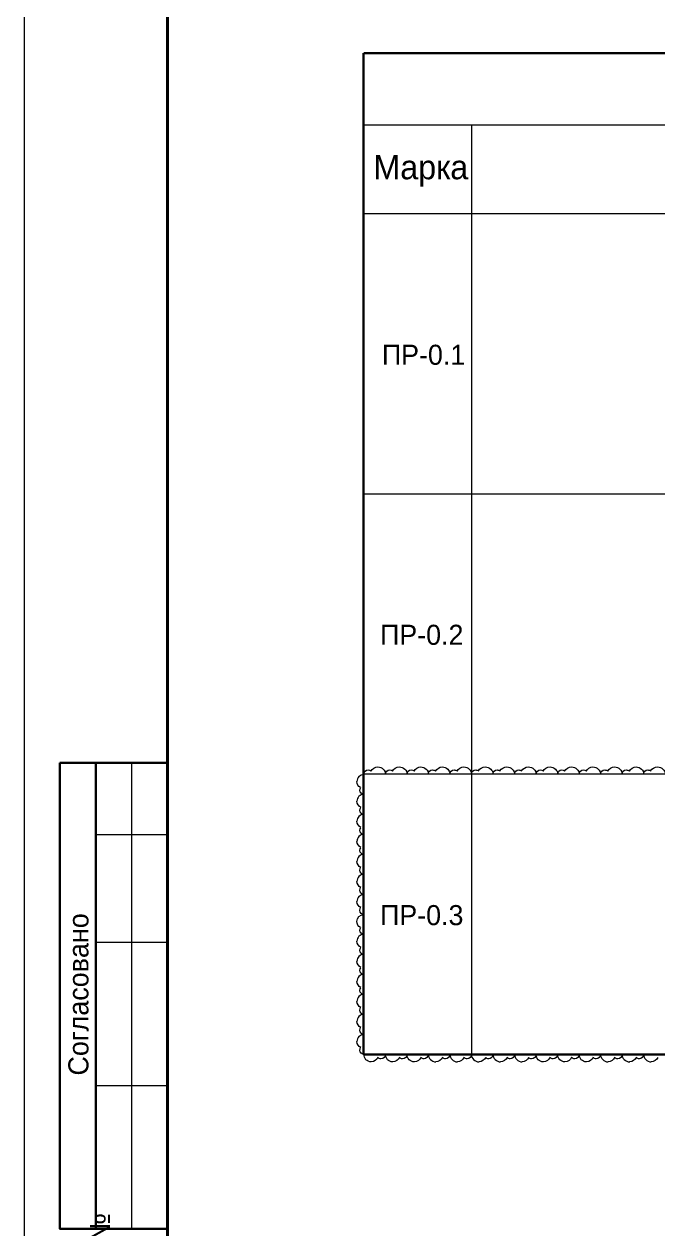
# Model space of a CAD drawing. Header units: millimetres. Extents: x -401725 to 250493, y 305116 to 802890.
# Drawn here: x -375136.78 to -375133.31, y 508961.68 to 508968.29 of the extents above; entities that cross this region are included whole.
import ezdxf

# ---------------------------------------------------------------- set-up
doc = ezdxf.new("R2010")
doc.units = ezdxf.units.MM
doc.layers.add('PDF _Геометрия', color=7, linetype='Continuous', true_color=0x1d1d1d)
doc.layers.add('PDF _Текст', color=7, linetype='Continuous')

msp = doc.modelspace()

# ---------------------------------------------------------------- linework, layer by layer
at = {"layer": 'PDF _Геометрия', "color": 7, "lineweight": 18}
msp.add_lwpolyline([(-375089.9816, 508991.2421), (-375136.7847, 508991.2421), (-375136.7847, 508958.1322)], dxfattribs=at)
at = {"layer": 'PDF _Геометрия', "color": 7, "lineweight": 40}
msp.add_lwpolyline([(-375135.9981, 508958.3289), (-375135.9981, 508991.0459)], dxfattribs=at)
at = {"layer": 'PDF _Геометрия', "color": 7, "lineweight": 30}
for points in [[(-375134.9214, 508968.1271), (-375134.9214, 508967.7338)], [(-375128.4247, 508968.1271), (-375134.9211, 508968.1271)], [(-375134.9214, 508967.7338), (-375134.9214, 508962.6322)], [(-375136.5881, 508964.2339), (-375136.5881, 508961.6756)], [(-375136.5881, 508964.2339), (-375136.5881, 508961.6755), (-375135.9981, 508961.6755)], [(-375136.5881, 508964.2338), (-375135.9981, 508964.2338)], [(-375136.3914, 508964.2339), (-375136.3914, 508961.6756)], [(-375128.4247, 508962.6321), (-375134.9213, 508962.6321)], [(-375136.4714, 508961.6755), (-375135.9981, 508961.6755)]]:
    msp.add_lwpolyline(points, dxfattribs=at)
at = {"layer": 'PDF _Геометрия', "color": 7, "lineweight": 9}
for points in [[(-375134.9214, 508967.7338), (-375128.425, 508967.7338)], [(-375134.3297, 508967.7338), (-375134.3297, 508967.2455)], [(-375128.4247, 508967.2455), (-375129.408, 508967.2455), (-375130.1963, 508967.2455), (-375130.983, 508967.2455), (-375134.3295, 508967.2455), (-375134.9211, 508967.2455)], [(-375134.3297, 508967.2455), (-375134.3297, 508965.7072)], [(-375128.4247, 508965.7071), (-375129.408, 508965.7071), (-375130.1963, 508965.7071), (-375130.983, 508965.7071), (-375134.3295, 508965.7071), (-375134.9211, 508965.7071)], [(-375134.3297, 508965.7071), (-375134.3297, 508964.1705)], [(-375136.1947, 508964.2339), (-375136.1947, 508961.6756)], [(-375135.9981, 508964.2339), (-375135.9981, 508961.6756)], [(-375128.4247, 508964.1705), (-375129.408, 508964.1705), (-375130.1963, 508964.1705), (-375130.983, 508964.1705), (-375134.3295, 508964.1705), (-375134.9211, 508964.1705)], [(-375134.3297, 508964.1704), (-375134.3297, 508962.6321)], [(-375136.3914, 508963.8405), (-375135.9981, 508963.8405)], [(-375136.3914, 508963.2488), (-375135.998, 508963.2488)], [(-375136.3914, 508962.462), (-375135.9981, 508962.462)]]:
    msp.add_lwpolyline(points, dxfattribs=at)
at = {"layer": 'PDF _Геометрия', "color": 1, "lineweight": 9}
for points in [[(-375134.9197, 508964.1688), (-375134.9197, 508964.1688)], [(-375134.8014, 508964.1705), (-375134.8014, 508964.1688)], [(-375134.6831, 508964.1705), (-375134.6831, 508964.1688)], [(-375134.5664, 508964.1705), (-375134.5664, 508964.1688)], [(-375134.4481, 508964.1705), (-375134.4481, 508964.1688)], [(-375134.3297, 508964.1705), (-375134.3297, 508964.1688)], [(-375134.2114, 508964.1705), (-375134.2114, 508964.1688)], [(-375134.0931, 508964.1705), (-375134.0931, 508964.1688)], [(-375133.9747, 508964.1705), (-375133.9747, 508964.1688)], [(-375133.8564, 508964.1705), (-375133.8564, 508964.1688)], [(-375133.7381, 508964.1705), (-375133.7381, 508964.1688)], [(-375133.6214, 508964.1705), (-375133.6214, 508964.1688)], [(-375133.5031, 508964.1705), (-375133.5031, 508964.1688)], [(-375133.3847, 508964.1705), (-375133.3847, 508964.1688)], [(-375134.9197, 508964.0605), (-375134.9197, 508964.0605)], [(-375134.9197, 508964.0605), (-375134.9197, 508964.0605)], [(-375134.9197, 508963.9505), (-375134.9197, 508963.9505)], [(-375134.9197, 508963.9504), (-375134.9197, 508963.9504)], [(-375134.9197, 508963.8405), (-375134.9197, 508963.8405)], [(-375134.9197, 508963.8404), (-375134.9197, 508963.8404)], [(-375134.9197, 508963.7305), (-375134.9197, 508963.7305)], [(-375134.9197, 508963.7304), (-375134.9197, 508963.7304)], [(-375134.9197, 508963.6204), (-375134.9197, 508963.6204)], [(-375134.9197, 508963.6204), (-375134.9197, 508963.6204)], [(-375134.9197, 508963.5104), (-375134.9197, 508963.5104)], [(-375134.9197, 508963.5103), (-375134.9197, 508963.5103)], [(-375134.9197, 508963.4005), (-375134.9197, 508963.4005)], [(-375134.9197, 508963.4004), (-375134.9197, 508963.4004)], [(-375134.9197, 508963.2922), (-375134.9197, 508963.2922)], [(-375134.9197, 508963.2922), (-375134.9197, 508963.2922)], [(-375134.9197, 508963.1822), (-375134.9197, 508963.1822)], [(-375134.9197, 508963.1821), (-375134.9197, 508963.1821)], [(-375134.9197, 508963.0722), (-375134.9197, 508963.0722)], [(-375134.9197, 508963.0722), (-375134.9197, 508963.0722)], [(-375134.9197, 508962.9622), (-375134.9197, 508962.9622)], [(-375134.9197, 508962.9621), (-375134.9197, 508962.9621)], [(-375134.9197, 508962.8521), (-375134.9197, 508962.8521)], [(-375134.9197, 508962.852), (-375134.9197, 508962.852)], [(-375134.9197, 508962.7421), (-375134.9197, 508962.7421)], [(-375134.9197, 508962.7421), (-375134.9197, 508962.7421)], [(-375134.9197, 508962.6337), (-375134.9197, 508962.6337)], [(-375134.8014, 508962.6337), (-375134.8014, 508962.6337)], [(-375134.6831, 508962.6337), (-375134.6831, 508962.6337)], [(-375134.5664, 508962.6337), (-375134.5664, 508962.6337)], [(-375134.448, 508962.6337), (-375134.448, 508962.6337)], [(-375134.3297, 508962.6337), (-375134.3297, 508962.6337)], [(-375134.2114, 508962.6337), (-375134.2114, 508962.6337)], [(-375134.093, 508962.6337), (-375134.093, 508962.6337)], [(-375133.9747, 508962.6337), (-375133.9747, 508962.6337)], [(-375133.8564, 508962.6337), (-375133.8564, 508962.6337)], [(-375133.738, 508962.6337), (-375133.738, 508962.6337)], [(-375133.6214, 508962.6337), (-375133.6214, 508962.6337)], [(-375133.5031, 508962.6337), (-375133.5031, 508962.6337)], [(-375133.3847, 508962.6337), (-375133.3847, 508962.6337)]]:
    msp.add_lwpolyline(points, dxfattribs=at)
for centre, radius, start, end in [((-375134.9204, 508964.1311), 0.0377, 89.05456, 180.94544), ((-375134.9203, 508964.0227), 0.0378, 89.1427, 181.03195), ((-375134.9204, 508963.9128), 0.0377, 88.98287, 180.9167), ((-375134.9204, 508963.8027), 0.0377, 89.04182, 180.85731), ((-375134.9203, 508963.6927), 0.0378, 89.1505, 180.95055), ((-375134.9203, 508963.5827), 0.0377, 89.06539, 181.03612), ((-375134.9203, 508963.4726), 0.0378, 89.10186, 180.94909), ((-375134.9204, 508963.2545), 0.0377, 89.05243, 180.94757), ((-375134.9204, 508963.1445), 0.0377, 88.96176, 181.01244), ((-375134.9202, 508963.0344), 0.0378, 89.22086, 180.96009), ((-375134.9204, 508962.9244), 0.0377, 89.05581, 180.84011), ((-375134.9204, 508962.8144), 0.0377, 88.94376, 180.89948), ((-375134.9204, 508962.7044), 0.0377, 89.05986, 181.01869), ((-375134.5252, 508962.6334), 0.0412, 179.39511, 270.60488), ((-375134.4068, 508962.6334), 0.0412, 179.40043, 270.62374), ((-375134.2885, 508962.6334), 0.0412, 179.39665, 270.60335), ((-375134.1702, 508962.6334), 0.0412, 179.40197, 270.6222), ((-375134.0518, 508962.6334), 0.0412, 179.41737, 270.6068), ((-375133.5802, 508962.6334), 0.0412, 179.40043, 270.62374), ((-375133.4618, 508962.6334), 0.0412, 179.39511, 270.60489), ((-375133.3435, 508962.6334), 0.0412, 179.40197, 270.6222)]:
    msp.add_arc(centre, radius, start, end, dxfattribs=at)
for points in [[(-375134.9197, 508964.1704), (-375134.9197, 508964.1838), (-375134.9097, 508964.1938), (-375134.8964, 508964.1938)], [(-375134.9197, 508964.1688), (-375134.9197, 508964.1704), (-375134.9197, 508964.1704), (-375134.9197, 508964.1704)], [(-375134.8964, 508964.1938), (-375134.8914, 508964.1938), (-375134.8864, 508964.1921), (-375134.8814, 508964.1888)], [(-375134.8814, 508964.1871), (-375134.8747, 508964.2021), (-375134.8597, 508964.2105), (-375134.8431, 508964.2105)], [(-375134.8431, 508964.2105), (-375134.8214, 508964.2105), (-375134.8014, 508964.1938), (-375134.8014, 508964.1705)], [(-375134.8014, 508964.1705), (-375134.8014, 508964.1838), (-375134.7914, 508964.1938), (-375134.7781, 508964.1938)], [(-375134.8014, 508964.1688), (-375134.8014, 508964.1705), (-375134.8014, 508964.1705), (-375134.8014, 508964.1705)], [(-375134.7781, 508964.1938), (-375134.7731, 508964.1938), (-375134.7681, 508964.1921), (-375134.7631, 508964.1888)], [(-375134.7631, 508964.1871), (-375134.7564, 508964.2021), (-375134.7414, 508964.2105), (-375134.7247, 508964.2105)], [(-375134.7247, 508964.2105), (-375134.7031, 508964.2105), (-375134.6831, 508964.1938), (-375134.6831, 508964.1705)], [(-375134.6831, 508964.1705), (-375134.6831, 508964.1838), (-375134.6731, 508964.1938), (-375134.6597, 508964.1938)], [(-375134.6831, 508964.1688), (-375134.6831, 508964.1705), (-375134.6831, 508964.1705), (-375134.6831, 508964.1705)], [(-375134.6597, 508964.1938), (-375134.6547, 508964.1938), (-375134.6497, 508964.1921), (-375134.6447, 508964.1888)], [(-375134.6447, 508964.1871), (-375134.6381, 508964.2021), (-375134.6231, 508964.2105), (-375134.6081, 508964.2105)], [(-375134.6081, 508964.2105), (-375134.5847, 508964.2105), (-375134.5664, 508964.1938), (-375134.5664, 508964.1705)], [(-375134.5664, 508964.1705), (-375134.5664, 508964.1838), (-375134.5564, 508964.1938), (-375134.5431, 508964.1938)], [(-375134.5664, 508964.1688), (-375134.5664, 508964.1705), (-375134.5664, 508964.1705), (-375134.5664, 508964.1705)], [(-375134.5431, 508964.1938), (-375134.5364, 508964.1938), (-375134.5314, 508964.1921), (-375134.5264, 508964.1888)], [(-375134.5264, 508964.1871), (-375134.5197, 508964.2021), (-375134.5047, 508964.2105), (-375134.4897, 508964.2105)], [(-375134.4897, 508964.2105), (-375134.4664, 508964.2105), (-375134.4481, 508964.1938), (-375134.4481, 508964.1705)], [(-375134.4481, 508964.1705), (-375134.4481, 508964.1838), (-375134.4381, 508964.1938), (-375134.4247, 508964.1938)], [(-375134.4481, 508964.1688), (-375134.4481, 508964.1705), (-375134.4481, 508964.1705), (-375134.4481, 508964.1705)], [(-375134.4247, 508964.1938), (-375134.4181, 508964.1938), (-375134.4131, 508964.1921), (-375134.4081, 508964.1888)], [(-375134.4081, 508964.1871), (-375134.4014, 508964.2021), (-375134.3864, 508964.2105), (-375134.3714, 508964.2105)], [(-375134.3714, 508964.2105), (-375134.3481, 508964.2105), (-375134.3297, 508964.1938), (-375134.3297, 508964.1705)], [(-375134.3297, 508964.1705), (-375134.3297, 508964.1838), (-375134.3197, 508964.1938), (-375134.3064, 508964.1938)], [(-375134.3297, 508964.1688), (-375134.3297, 508964.1705), (-375134.3297, 508964.1705), (-375134.3297, 508964.1705)], [(-375134.3064, 508964.1938), (-375134.2997, 508964.1938), (-375134.2947, 508964.1921), (-375134.2897, 508964.1888)], [(-375134.2914, 508964.1888), (-375134.2847, 508964.2021), (-375134.2697, 508964.2105), (-375134.2531, 508964.2105)], [(-375134.2531, 508964.2105), (-375134.2314, 508964.2105), (-375134.2114, 508964.1938), (-375134.2114, 508964.1705)], [(-375134.2114, 508964.1705), (-375134.2114, 508964.1838), (-375134.2014, 508964.1938), (-375134.1881, 508964.1938)], [(-375134.2114, 508964.1688), (-375134.2114, 508964.1705), (-375134.2114, 508964.1705), (-375134.2114, 508964.1705)], [(-375134.1881, 508964.1938), (-375134.1831, 508964.1938), (-375134.1764, 508964.1921), (-375134.1731, 508964.1871)], [(-375134.1731, 508964.1888), (-375134.1664, 508964.2021), (-375134.1514, 508964.2105), (-375134.1347, 508964.2105)], [(-375134.1347, 508964.2105), (-375134.1131, 508964.2105), (-375134.0931, 508964.1938), (-375134.0931, 508964.1705)], [(-375134.0931, 508964.1705), (-375134.0931, 508964.1838), (-375134.0831, 508964.1938), (-375134.0697, 508964.1938)], [(-375134.0931, 508964.1688), (-375134.0931, 508964.1705), (-375134.0931, 508964.1705), (-375134.0931, 508964.1705)], [(-375134.0697, 508964.1938), (-375134.0647, 508964.1938), (-375134.0581, 508964.1921), (-375134.0547, 508964.1871)], [(-375134.0547, 508964.1888), (-375134.0481, 508964.2021), (-375134.0331, 508964.2105), (-375134.0164, 508964.2105)], [(-375134.0164, 508964.2105), (-375133.9947, 508964.2105), (-375133.9747, 508964.1938), (-375133.9747, 508964.1705)], [(-375133.9747, 508964.1705), (-375133.9747, 508964.1838), (-375133.9647, 508964.1938), (-375133.9514, 508964.1938)], [(-375133.9747, 508964.1688), (-375133.9747, 508964.1705), (-375133.9747, 508964.1705), (-375133.9747, 508964.1705)], [(-375133.9514, 508964.1938), (-375133.9464, 508964.1938), (-375133.9414, 508964.1921), (-375133.9364, 508964.1888)], [(-375133.9364, 508964.1871), (-375133.9297, 508964.2021), (-375133.9147, 508964.2105), (-375133.8981, 508964.2105)], [(-375133.8981, 508964.2105), (-375133.8764, 508964.2105), (-375133.8564, 508964.1938), (-375133.8564, 508964.1705)], [(-375133.8564, 508964.1705), (-375133.8564, 508964.1838), (-375133.8464, 508964.1938), (-375133.8331, 508964.1938)], [(-375133.8564, 508964.1688), (-375133.8564, 508964.1705), (-375133.8564, 508964.1705), (-375133.8564, 508964.1705)], [(-375133.8331, 508964.1938), (-375133.8281, 508964.1938), (-375133.8231, 508964.1921), (-375133.8181, 508964.1888)], [(-375133.8181, 508964.1871), (-375133.8114, 508964.2021), (-375133.7964, 508964.2105), (-375133.7797, 508964.2105)], [(-375133.7797, 508964.2105), (-375133.7581, 508964.2105), (-375133.7381, 508964.1938), (-375133.7381, 508964.1705)], [(-375133.7381, 508964.1705), (-375133.7381, 508964.1838), (-375133.7281, 508964.1938), (-375133.7147, 508964.1938)], [(-375133.7381, 508964.1688), (-375133.7381, 508964.1705), (-375133.7381, 508964.1705), (-375133.7381, 508964.1705)], [(-375133.7147, 508964.1938), (-375133.7097, 508964.1938), (-375133.7047, 508964.1921), (-375133.6997, 508964.1888)], [(-375133.6997, 508964.1871), (-375133.6931, 508964.2021), (-375133.6781, 508964.2105), (-375133.6631, 508964.2105)], [(-375133.6631, 508964.2105), (-375133.6397, 508964.2105), (-375133.6214, 508964.1938), (-375133.6214, 508964.1705)], [(-375133.6214, 508964.1705), (-375133.6214, 508964.1838), (-375133.6114, 508964.1938), (-375133.5981, 508964.1938)], [(-375133.6214, 508964.1688), (-375133.6214, 508964.1705), (-375133.6214, 508964.1705), (-375133.6214, 508964.1705)], [(-375133.5981, 508964.1938), (-375133.5914, 508964.1938), (-375133.5864, 508964.1921), (-375133.5814, 508964.1888)], [(-375133.5814, 508964.1871), (-375133.5747, 508964.2021), (-375133.5597, 508964.2105), (-375133.5447, 508964.2105)], [(-375133.5447, 508964.2105), (-375133.5214, 508964.2105), (-375133.5031, 508964.1938), (-375133.5031, 508964.1705)], [(-375133.5031, 508964.1705), (-375133.5031, 508964.1838), (-375133.4931, 508964.1938), (-375133.4797, 508964.1938)], [(-375133.5031, 508964.1688), (-375133.5031, 508964.1705), (-375133.5031, 508964.1705), (-375133.5031, 508964.1705)], [(-375133.4797, 508964.1938), (-375133.4731, 508964.1938), (-375133.4681, 508964.1921), (-375133.4631, 508964.1888)], [(-375133.4631, 508964.1871), (-375133.4564, 508964.2021), (-375133.4414, 508964.2105), (-375133.4264, 508964.2105)], [(-375133.4264, 508964.2105), (-375133.4031, 508964.2105), (-375133.3847, 508964.1938), (-375133.3847, 508964.1705)], [(-375133.3847, 508964.1705), (-375133.3847, 508964.1838), (-375133.3747, 508964.1938), (-375133.3614, 508964.1938)], [(-375133.3847, 508964.1688), (-375133.3847, 508964.1705), (-375133.3847, 508964.1705), (-375133.3847, 508964.1705)], [(-375133.3614, 508964.1938), (-375133.3564, 508964.1938), (-375133.3497, 508964.1921), (-375133.3464, 508964.1871)], [(-375133.3464, 508964.1888), (-375133.3397, 508964.2021), (-375133.3247, 508964.2105), (-375133.3081, 508964.2105)], [(-375133.3081, 508964.2105), (-375133.2864, 508964.2105), (-375133.2664, 508964.1938), (-375133.2664, 508964.1705)], [(-375134.9381, 508964.0971), (-375134.9514, 508964.1038), (-375134.9581, 508964.1171), (-375134.9581, 508964.1305)], [(-375134.9414, 508964.0822), (-375134.9414, 508964.0889), (-375134.9397, 508964.0939), (-375134.9364, 508964.0972)], [(-375134.9197, 508964.0605), (-375134.9331, 508964.0605), (-375134.9414, 508964.0705), (-375134.9414, 508964.0822)], [(-375134.9364, 508963.9888), (-375134.9497, 508963.9955), (-375134.9581, 508964.0089), (-375134.9581, 508964.0221)], [(-375134.9414, 508963.9721), (-375134.9414, 508963.9788), (-375134.9397, 508963.9838), (-375134.9364, 508963.9872)], [(-375134.9197, 508963.9505), (-375134.9331, 508963.9505), (-375134.9414, 508963.9605), (-375134.9414, 508963.9721)], [(-375134.9364, 508963.8788), (-375134.9497, 508963.8855), (-375134.9581, 508963.8987), (-375134.9581, 508963.9122)], [(-375134.9414, 508963.8621), (-375134.9414, 508963.8689), (-375134.9397, 508963.8737), (-375134.9364, 508963.8771)], [(-375134.9197, 508963.8405), (-375134.9331, 508963.8405), (-375134.9414, 508963.8504), (-375134.9414, 508963.8621)], [(-375134.9364, 508963.7687), (-375134.9497, 508963.7755), (-375134.9581, 508963.7888), (-375134.9581, 508963.8021)], [(-375134.9414, 508963.752), (-375134.9414, 508963.7588), (-375134.9397, 508963.7637), (-375134.9364, 508963.7671)], [(-375134.9197, 508963.7304), (-375134.9331, 508963.7304), (-375134.9414, 508963.7404), (-375134.9414, 508963.752)], [(-375134.9364, 508963.6587), (-375134.9497, 508963.6653), (-375134.9581, 508963.6787), (-375134.9581, 508963.6921)], [(-375134.9414, 508963.6438), (-375134.9414, 508963.6487), (-375134.9397, 508963.6538), (-375134.9381, 508963.6587)], [(-375134.9197, 508963.6204), (-375134.9331, 508963.6204), (-375134.9414, 508963.6304), (-375134.9414, 508963.6438)], [(-375134.9364, 508963.5487), (-375134.9497, 508963.5553), (-375134.958, 508963.5687), (-375134.958, 508963.582)], [(-375134.9414, 508963.5337), (-375134.9414, 508963.5388), (-375134.9397, 508963.5437), (-375134.938, 508963.5487)], [(-375134.9197, 508963.5104), (-375134.9331, 508963.5104), (-375134.9414, 508963.5204), (-375134.9414, 508963.5337)], [(-375134.9364, 508963.4387), (-375134.9497, 508963.4453), (-375134.9581, 508963.4586), (-375134.9581, 508963.4719)], [(-375134.9414, 508963.4238), (-375134.9414, 508963.4287), (-375134.9397, 508963.4337), (-375134.9381, 508963.4386)], [(-375134.9581, 508963.3623), (-375134.9581, 508963.3839), (-375134.9414, 508963.4005), (-375134.9197, 508963.4005)], [(-375134.9197, 508963.4004), (-375134.9331, 508963.4004), (-375134.9414, 508963.4104), (-375134.9414, 508963.4238)], [(-375134.9381, 508963.3289), (-375134.9514, 508963.3356), (-375134.9581, 508963.3489), (-375134.9581, 508963.3623)], [(-375134.9414, 508963.3138), (-375134.9414, 508963.3205), (-375134.9397, 508963.3255), (-375134.9364, 508963.3289)], [(-375134.9197, 508963.2922), (-375134.9331, 508963.2922), (-375134.9414, 508963.3022), (-375134.9414, 508963.3138)], [(-375134.9364, 508963.2205), (-375134.9497, 508963.2272), (-375134.9581, 508963.2405), (-375134.9581, 508963.2539)], [(-375134.9414, 508963.2039), (-375134.9414, 508963.2106), (-375134.9397, 508963.2156), (-375134.9364, 508963.2189)], [(-375134.9197, 508963.1822), (-375134.9331, 508963.1822), (-375134.9414, 508963.1922), (-375134.9414, 508963.2039)], [(-375134.9364, 508963.1105), (-375134.9497, 508963.1172), (-375134.9581, 508963.1305), (-375134.9581, 508963.1438)], [(-375134.9414, 508963.0938), (-375134.9414, 508963.1005), (-375134.9397, 508963.1055), (-375134.9364, 508963.1088)], [(-375134.9197, 508963.0722), (-375134.9331, 508963.0722), (-375134.9414, 508963.0822), (-375134.9414, 508963.0938)], [(-375134.9364, 508963.0005), (-375134.9497, 508963.0071), (-375134.9581, 508963.0204), (-375134.9581, 508963.0337)], [(-375134.9414, 508962.9838), (-375134.9414, 508962.9904), (-375134.9397, 508962.9955), (-375134.9364, 508962.9988)], [(-375134.9197, 508962.9622), (-375134.9331, 508962.9622), (-375134.9414, 508962.9722), (-375134.9414, 508962.9838)], [(-375134.9364, 508962.8904), (-375134.9497, 508962.8971), (-375134.9581, 508962.9104), (-375134.9581, 508962.9238)], [(-375134.9414, 508962.8755), (-375134.9414, 508962.8805), (-375134.9397, 508962.8854), (-375134.9381, 508962.8905)], [(-375134.9197, 508962.8521), (-375134.9331, 508962.8521), (-375134.9414, 508962.8621), (-375134.9414, 508962.8755)], [(-375134.9364, 508962.7804), (-375134.9497, 508962.7871), (-375134.9581, 508962.8005), (-375134.9581, 508962.8138)], [(-375134.9414, 508962.7654), (-375134.9414, 508962.7704), (-375134.9397, 508962.7755), (-375134.9381, 508962.7804)], [(-375134.9197, 508962.7421), (-375134.9331, 508962.7421), (-375134.9414, 508962.7521), (-375134.9414, 508962.7654)], [(-375134.9364, 508962.6704), (-375134.9497, 508962.6771), (-375134.9581, 508962.6904), (-375134.9581, 508962.7037)], [(-375134.9414, 508962.6553), (-375134.9414, 508962.6604), (-375134.9397, 508962.6653), (-375134.9381, 508962.6704)], [(-375134.9197, 508962.6337), (-375134.9331, 508962.6337), (-375134.9414, 508962.6437), (-375134.9414, 508962.6553)], [(-375134.8797, 508962.5922), (-375134.9031, 508962.5922), (-375134.9197, 508962.6104), (-375134.9197, 508962.6338)], [(-375134.8431, 508962.6171), (-375134.8497, 508962.6022), (-375134.8631, 508962.5922), (-375134.8797, 508962.5922)], [(-375134.8264, 508962.6087), (-375134.8331, 508962.6087), (-375134.8381, 508962.6121), (-375134.8431, 508962.6154)], [(-375134.8014, 508962.6337), (-375134.8014, 508962.6203), (-375134.8131, 508962.6087), (-375134.8264, 508962.6087)], [(-375134.7614, 508962.5922), (-375134.7847, 508962.5922), (-375134.8014, 508962.6104), (-375134.8014, 508962.6338)], [(-375134.7247, 508962.6171), (-375134.7314, 508962.6022), (-375134.7447, 508962.5922), (-375134.7614, 508962.5922)], [(-375134.7081, 508962.6087), (-375134.7147, 508962.6087), (-375134.7197, 508962.6121), (-375134.7247, 508962.6154)], [(-375134.6831, 508962.6337), (-375134.6831, 508962.6203), (-375134.6947, 508962.6087), (-375134.7081, 508962.6087)], [(-375134.6431, 508962.5922), (-375134.6664, 508962.5922), (-375134.6831, 508962.6104), (-375134.6831, 508962.6338)], [(-375134.6064, 508962.6171), (-375134.6131, 508962.6022), (-375134.6264, 508962.5922), (-375134.6431, 508962.5922)], [(-375134.5897, 508962.6087), (-375134.5964, 508962.6087), (-375134.6014, 508962.6121), (-375134.6064, 508962.6154)], [(-375134.5664, 508962.6337), (-375134.5664, 508962.6203), (-375134.5781, 508962.6087), (-375134.5897, 508962.6087)], [(-375134.4881, 508962.6171), (-375134.4947, 508962.6022), (-375134.5097, 508962.5922), (-375134.5247, 508962.5922)], [(-375134.4714, 508962.6087), (-375134.4781, 508962.6087), (-375134.4831, 508962.6121), (-375134.488, 508962.6154)], [(-375134.448, 508962.6337), (-375134.448, 508962.6203), (-375134.4597, 508962.6087), (-375134.4714, 508962.6087)], [(-375134.3697, 508962.6171), (-375134.3764, 508962.6022), (-375134.3914, 508962.5922), (-375134.4064, 508962.5922)], [(-375134.353, 508962.6087), (-375134.3597, 508962.6087), (-375134.3647, 508962.6121), (-375134.3697, 508962.6154)], [(-375134.3297, 508962.6337), (-375134.3297, 508962.6203), (-375134.3414, 508962.6087), (-375134.353, 508962.6087)], [(-375134.2514, 508962.6155), (-375134.2581, 508962.6022), (-375134.2731, 508962.5921), (-375134.2881, 508962.5921)], [(-375134.2347, 508962.6087), (-375134.2414, 508962.6087), (-375134.2481, 508962.6121), (-375134.2514, 508962.617)], [(-375134.2114, 508962.6337), (-375134.2114, 508962.6203), (-375134.2231, 508962.6087), (-375134.2347, 508962.6087)], [(-375134.1331, 508962.6155), (-375134.1397, 508962.6022), (-375134.1547, 508962.5921), (-375134.1697, 508962.5921)], [(-375134.1164, 508962.6087), (-375134.1231, 508962.6087), (-375134.1297, 508962.6121), (-375134.133, 508962.617)], [(-375134.093, 508962.6337), (-375134.093, 508962.6203), (-375134.1047, 508962.6087), (-375134.1164, 508962.6087)], [(-375134.0147, 508962.6155), (-375134.0214, 508962.6022), (-375134.0364, 508962.5921), (-375134.0514, 508962.5921)], [(-375133.9997, 508962.6087), (-375134.0064, 508962.6087), (-375134.0114, 508962.6121), (-375134.0164, 508962.6154)], [(-375133.9747, 508962.6337), (-375133.9747, 508962.6203), (-375133.9864, 508962.6087), (-375133.9997, 508962.6087)], [(-375133.9347, 508962.5922), (-375133.9581, 508962.5922), (-375133.9747, 508962.6104), (-375133.9747, 508962.6338)], [(-375133.8981, 508962.6171), (-375133.9047, 508962.6022), (-375133.9181, 508962.5922), (-375133.9347, 508962.5922)], [(-375133.8814, 508962.6087), (-375133.888, 508962.6087), (-375133.8931, 508962.6121), (-375133.8981, 508962.6154)], [(-375133.8564, 508962.6337), (-375133.8564, 508962.6203), (-375133.8681, 508962.6087), (-375133.8814, 508962.6087)], [(-375133.8164, 508962.5922), (-375133.8397, 508962.5922), (-375133.8564, 508962.6104), (-375133.8564, 508962.6338)], [(-375133.7797, 508962.6171), (-375133.7864, 508962.6022), (-375133.7997, 508962.5922), (-375133.8164, 508962.5922)], [(-375133.7631, 508962.6087), (-375133.7697, 508962.6087), (-375133.7747, 508962.6121), (-375133.7797, 508962.6154)], [(-375133.738, 508962.6337), (-375133.738, 508962.6203), (-375133.7497, 508962.6087), (-375133.7631, 508962.6087)], [(-375133.6981, 508962.5922), (-375133.7214, 508962.5922), (-375133.7381, 508962.6104), (-375133.7381, 508962.6338)], [(-375133.6614, 508962.6171), (-375133.6681, 508962.6022), (-375133.6814, 508962.5922), (-375133.6981, 508962.5922)], [(-375133.6447, 508962.6087), (-375133.6514, 508962.6087), (-375133.6564, 508962.6121), (-375133.6614, 508962.6154)], [(-375133.6214, 508962.6337), (-375133.6214, 508962.6203), (-375133.6331, 508962.6087), (-375133.6447, 508962.6087)], [(-375133.5431, 508962.6171), (-375133.5497, 508962.6022), (-375133.5647, 508962.5922), (-375133.5797, 508962.5922)], [(-375133.5264, 508962.6087), (-375133.533, 508962.6087), (-375133.5381, 508962.6121), (-375133.5431, 508962.6154)], [(-375133.5031, 508962.6337), (-375133.5031, 508962.6203), (-375133.5147, 508962.6087), (-375133.5264, 508962.6087)], [(-375133.4247, 508962.6171), (-375133.4314, 508962.6022), (-375133.4464, 508962.5922), (-375133.4614, 508962.5922)], [(-375133.4081, 508962.6087), (-375133.4147, 508962.6087), (-375133.4197, 508962.6121), (-375133.4247, 508962.6154)], [(-375133.3847, 508962.6337), (-375133.3847, 508962.6203), (-375133.3964, 508962.6087), (-375133.4081, 508962.6087)], [(-375133.3064, 508962.6155), (-375133.3131, 508962.6022), (-375133.3281, 508962.5921), (-375133.3431, 508962.5921)]]:
    msp.add_open_spline(points, degree=3, dxfattribs=at)

# ---------------------------------------------------------------- texts
at = {"layer": 'PDF _Текст', "attachment_point": 4, "style": ''}
for s, insert, char_height in [('Марка', (-375134.8681, 508967.4817), 0.1325), ('ПР-0.1', (-375134.8214, 508966.4716), 0.11009), ('ПР-0.2', (-375134.8314, 508964.935), 0.11009), ('ПР-0.3', (-375134.8314, 508963.3966), 0.11009)]:
    msp.add_mtext(s, dxfattribs=dict(at, insert=insert, char_height=char_height))
at = {"layer": 'PDF _Текст', "char_height": 0.110336, "attachment_point": 4, "rotation": 90, "style": ''}
for s, insert in [('Согласовано', (-375136.486, 508962.5171)), ('Взам. инв. №', (-375136.3677, 508960.8488))]:
    msp.add_mtext(s, dxfattribs=dict(at, insert=insert))

doc.saveas('drawing.dxf')
